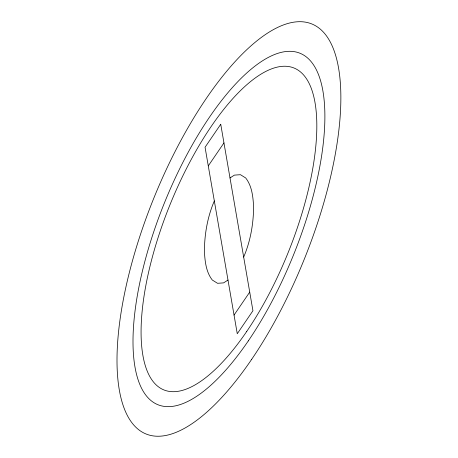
<?xml version="1.0" encoding="UTF-8"?>
<svg xmlns="http://www.w3.org/2000/svg" width="458" height="458" viewBox="0 0 458 458"><rect width="100%" height="100%" fill="white"/><g stroke="black" fill="none" stroke-linecap="round" stroke-linejoin="round"><path stroke-width="0.69" d="M214.327 200.936C207.52 216.811 204.508 234.141 204.394 251.362C204.984 261.3 205.974 271.869 212.289 280.021L217.539 283.302L223.573 282.884L227.992 280.056M243.673 257.064C250.48 241.189 253.492 223.859 253.606 206.638C253.016 196.7 252.026 186.131 245.711 177.979L240.461 174.698L234.427 175.116L230.008 177.944M208.276 165.905L223.956 142.913M234.044 315.087L249.725 292.095M220.733 124.267L205.058 147.258L237.267 333.733L252.942 310.742L220.733 124.267M246.702 331.478A173.611 63.742 -68 0 0 294.763 68.334A173.611 63.742 -68 0 0 145.535 287.183A173.611 63.742 -68 0 0 246.702 331.478M248.328 340.884A189.543 69.587 -68 0 0 300.797 53.592A189.543 69.587 -68 0 0 137.875 292.525A189.543 69.587 -68 0 0 248.328 340.884M251.545 359.53A221.134 81.186 -68 0 0 312.768 24.36A221.134 81.186 -68 0 0 122.687 303.11A221.134 81.186 -68 0 0 251.545 359.53"/></g></svg>
